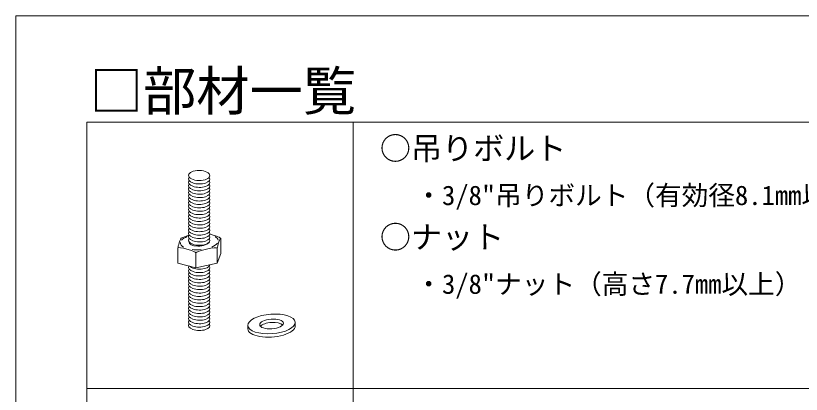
# Model space of a CAD drawing. Units: millimetres on the paper, enlarged 40 times. Extents: x -7800 to 7800, y -5387 to 5300.
# Drawn here: x -7800 to -6031, y 4447 to 5300 of the extents above; entities that cross this region are included whole.
import ezdxf
from ezdxf.enums import TextEntityAlignment as Align

# ---------------------------------------------------------------- set-up
doc = ezdxf.new("R2010")
doc.units = ezdxf.units.MM
doc.header["$LTSCALE"] = 40
doc.layers.add('0-1_吊り材', color=7, linetype='Continuous', lineweight=18)
doc.layers.add('F-3_野縁', color=7, linetype='Continuous', lineweight=18)
doc.layers.add('0-6_文字', color=7, linetype='Continuous')
doc.styles.add('ＭＳ ゴシック', font='')
doc.styles.get('ＭＳ ゴシック').set_extended_font_data('MS Gothic')

msp = doc.modelspace()

# ---------------------------------------------------------------- linework, layer by layer
at = {"layer": '0-1_吊り材'}
for p, q in [((-7427.27, 4798.51), (-7425.81, 4799.36)), ((-7338.8, 4798.68), (-7338.49, 4798.37)), ((-7338.42, 4798.02), (-7338.42, 4763.94)), ((-7434.76, 4742.53), (-7434.76, 4776.61)), ((-7394.29, 4765.76), (-7394.29, 4731.68)), ((-7346.11, 4776.47), (-7346.11, 4742.39)), ((-7338.42, 4763.94), (-7346.11, 4742.39)), ((-7394.29, 4731.68), (-7434.76, 4742.53)), ((-7346.11, 4742.39), (-7394.29, 4731.68)), ((-7277.27, 4594.44), (-7277.27, 4602.12)), ((-7170.55, 4608.57), (-7170.55, 4600.89))]:
    msp.add_line(p, q, dxfattribs=at)
for centre, major_axis, ratio, start_param, end_param in [((-7386.84, 4932.12), (24.01, -0.55), 0.474095, 2.8085354, 6.637984), ((-7386.84, 4924.44), (24.01, -0.55), 0.474095, 2.8085354, 6.637984), ((-7386.84, 4916.76), (24.01, -0.55), 0.474095, 2.8085354, 6.637984), ((-7386.84, 4909.08), (24.01, -0.55), 0.474095, 2.8085354, 6.637984), ((-7386.84, 4901.4), (24.01, -0.55), 0.474095, 2.8085354, 6.637984), ((-7386.84, 4893.72), (24.01, -0.55), 0.474095, 2.8085354, 6.637984), ((-7386.84, 4886.04), (24.01, -0.55), 0.474095, 2.8085354, 6.637984), ((-7386.84, 4878.36), (24.01, -0.55), 0.474095, 2.8085354, 6.637984), ((-7386.84, 4870.68), (24.01, -0.55), 0.474095, 2.8085354, 6.637984), ((-7386.84, 4863), (24.01, -0.55), 0.474095, 2.8085354, 6.637984), ((-7386.84, 4855.32), (24.01, -0.55), 0.474095, 2.8085354, 6.637984), ((-7386.84, 4847.64), (24.01, -0.55), 0.474095, 2.8085354, 6.637984), ((-7386.84, 4839.96), (24.01, -0.55), 0.474095, 2.8085354, 6.637984), ((-7386.84, 4832.28), (24.01, -0.55), 0.474095, 2.8085354, 6.637984), ((-7386.84, 4824.6), (24.01, -0.55), 0.474095, 2.8085354, 6.637984), ((-7386.84, 4816.92), (24.01, -0.55), 0.474095, 2.8085354, 6.637984), ((-7386.84, 4809.24), (24.01, -0.55), 0.474095, 2.8085354, 6.637984), ((-7430.92, 4787.38), (-3.74, -11.15), 0.080122, 3.2320907, 6.0489062), ((-7386.59, 4790.19), (42.67, 3.1), 0.410193, 2.2290904, 2.7553389), ((-7402.98, 4803.51), (-24.08, -5.42), 0.113869, 5.0377348, 5.9327598), ((-7386.84, 4801.56), (24.01, -0.55), 0.474095, 2.8085354, 6.637984), ((-7386.84, 4793.88), (24.01, -0.55), 0.474095, 2.8085354, 6.637984), ((-7358.66, 4803.44), (-20.22, 5.52), 0.132602, 3.3728295, 5.0110855), ((-7386.59, 4790.19), (42.67, 3.1), 0.410193, 0.0600078, 0.5561709), ((-7342.27, 4787.24), (-3.74, -11.15), 0.080122, 2.9073136, 6.0489062), ((-7414.53, 4771.18), (-20.22, 5.52), 0.132602, 3.1777912, 6.3193836), ((-7386.59, 4790.19), (42.67, 3.1), 0.410193, 3.0570245, 3.7002533), ((-7386.59, 4790.19), (22.93, 1.67), 0.410193, 2.9626547, 6.0928797), ((-7370.2, 4771.11), (-24.08, -5.42), 0.113869, 3.1159443, 6.2575369), ((-7386.84, 4786.2), (24.01, -0.55), 0.474095, 0.3461234, 0.3547987), ((-7386.59, 4790.19), (42.67, 3.1), 0.410193, 5.4020339, 5.9538589), ((-7386.59, 4790.19), (42.67, 3.1), 0.410193, 4.2932244, 4.7884203), ((-7386.84, 4724.76), (24.01, -0.55), 0.474095, 2.8085354, 6.637984), ((-7386.84, 4732.44), (24.01, -0.55), 0.474095, 2.8827025, 6.637984), ((-7386.84, 4740.12), (24.01, -0.55), 0.474095, 3.6119794, 6.202019), ((-7386.84, 4717.08), (24.01, -0.55), 0.474095, 2.8085354, 6.637984), ((-7386.84, 4709.4), (24.01, -0.55), 0.474095, 2.8085354, 6.637984), ((-7386.84, 4701.72), (24.01, -0.55), 0.474095, 2.8085354, 6.637984), ((-7386.84, 4694.04), (24.01, -0.55), 0.474095, 2.8085354, 6.637984), ((-7386.84, 4686.36), (24.01, -0.55), 0.474095, 2.8085354, 6.637984), ((-7386.84, 4678.68), (24.01, -0.55), 0.474095, 2.8085354, 6.637984), ((-7386.84, 4671), (24.01, -0.55), 0.474095, 2.8085354, 6.637984), ((-7386.84, 4663.32), (24.01, -0.55), 0.474095, 2.8085354, 6.637984), ((-7386.84, 4655.64), (24.01, -0.55), 0.474095, 2.8085354, 6.637984), ((-7386.84, 4647.96), (24.01, -0.55), 0.474095, 2.8085354, 6.637984), ((-7386.84, 4640.28), (24.01, -0.55), 0.474095, 2.8085354, 6.637984), ((-7386.84, 4632.6), (24.01, -0.55), 0.474095, 2.8085354, 6.637984), ((-7386.84, 4624.92), (24.01, -0.55), 0.474095, 2.8085354, 6.637984), ((-7386.84, 4617.24), (24.01, -0.55), 0.474095, 2.8085354, 6.637984), ((-7386.84, 4609.56), (24.01, -0.55), 0.474095, 2.8085354, 6.637984), ((-7386.84, 4601.88), (24.01, -0.55), 0.474095, 2.8085354, 6.637984), ((-7223.91, 4597.66), (53.33, 3.88), 0.410193, 3.1117915, 6.2533842), ((-7223.91, 4597.66), (-26.67, -1.94), 0.410193, 3.4686734, 5.8965023)]:
    msp.add_ellipse(centre, major_axis=major_axis, ratio=ratio, start_param=start_param, end_param=end_param, dxfattribs=at)
for centre, major_axis, ratio in [((-7386.84, 4939.8), (24.01, -0.55), 0.474095), ((-7223.91, 4605.34), (53.33, 3.88), 0.410193), ((-7223.91, 4605.34), (-26.67, -1.94), 0.410193)]:
    msp.add_ellipse(centre, major_axis=major_axis, ratio=ratio, dxfattribs=at)
at = {"layer": 'F-3_野縁', "color": 3}
for p, q in [((-7800, 5300), (7800, 5300)), ((-7800, 5300), (-7800, -5300)), ((-7640, 5060), (-80, 5060)), ((-7640, 4460), (-80, 4460))]:
    msp.add_line(p, q, dxfattribs=at)
at = {"layer": 'F-3_野縁', "color": 4, "lineweight": 9}
msp.add_line((-7040, 5060), (-7040, 2660), dxfattribs=at)
at = {"layer": 'F-3_野縁', "color": 3}
msp.add_lwpolyline([(-7640, 5060), (-7640, 1460), (-80, 1460)], dxfattribs=at)

# ---------------------------------------------------------------- texts
at = {"layer": '0-6_文字', "style": 'ＭＳ ゴシック'}
for s, height, p in [('○吊りボルト', 51.32, (-6980, 4960)), ('・3/8"吊りボルト（有効径8.1mm以上）', 43.99, (-6900, 4860)), ('○ナット', 51.32, (-6980, 4760)), ('・3/8"ナット（高さ7.7mm以上）', 43.99, (-6900, 4660))]:
    msp.add_text(s, height=height, dxfattribs=at).set_placement(p, align=Align.BOTTOM_LEFT)
at = {"layer": 'F-3_野縁', "style": 'ＭＳ ゴシック'}
msp.add_text('□部材一覧', height=87.98, dxfattribs=at).set_placement((-7633.38, 5060), align=Align.BOTTOM_LEFT)

doc.saveas('drawing.dxf')
